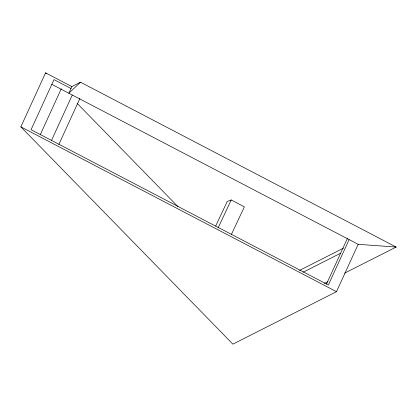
<?xml version="1.0" encoding="UTF-8"?>
<svg xmlns="http://www.w3.org/2000/svg" width="417" height="417" viewBox="0 0 417 417"><rect width="100%" height="100%" fill="white"/><g stroke="black" fill="none" stroke-linecap="round" stroke-linejoin="round"><path stroke-width="0.63" d="M396.15 247.046L358.172 244.326L336.493 291.681L232.894 344.155L20.85 126.841L45.573 72.845L71.875 86.58L80.507 82.206L396.15 247.046L344.64 273.135M40.225 134.774L61.273 88.811M71.875 86.58L68.831 93.226L80.507 82.206M51.499 140.44L72.271 95.071M58.828 144.49L79.871 98.527M326.469 284.118L347.512 238.154M349.128 239.603L328.361 284.967L31.061 129.708L53.991 79.621L70.994 88.503M215.672 226.045L227.229 201.479L231.232 199.962L244.383 206.832L231.456 234.323M218.028 228.036L231.232 199.962M299.505 270.414L343.478 248.141M303.128 272.207L340.736 253.155M324.384 283.398L327.856 281.637M51.828 84.343L358.172 244.326M20.85 126.841L336.493 291.681M77.145 103.348L177.986 206.696M45.573 72.845L46.485 73.778"/></g></svg>
